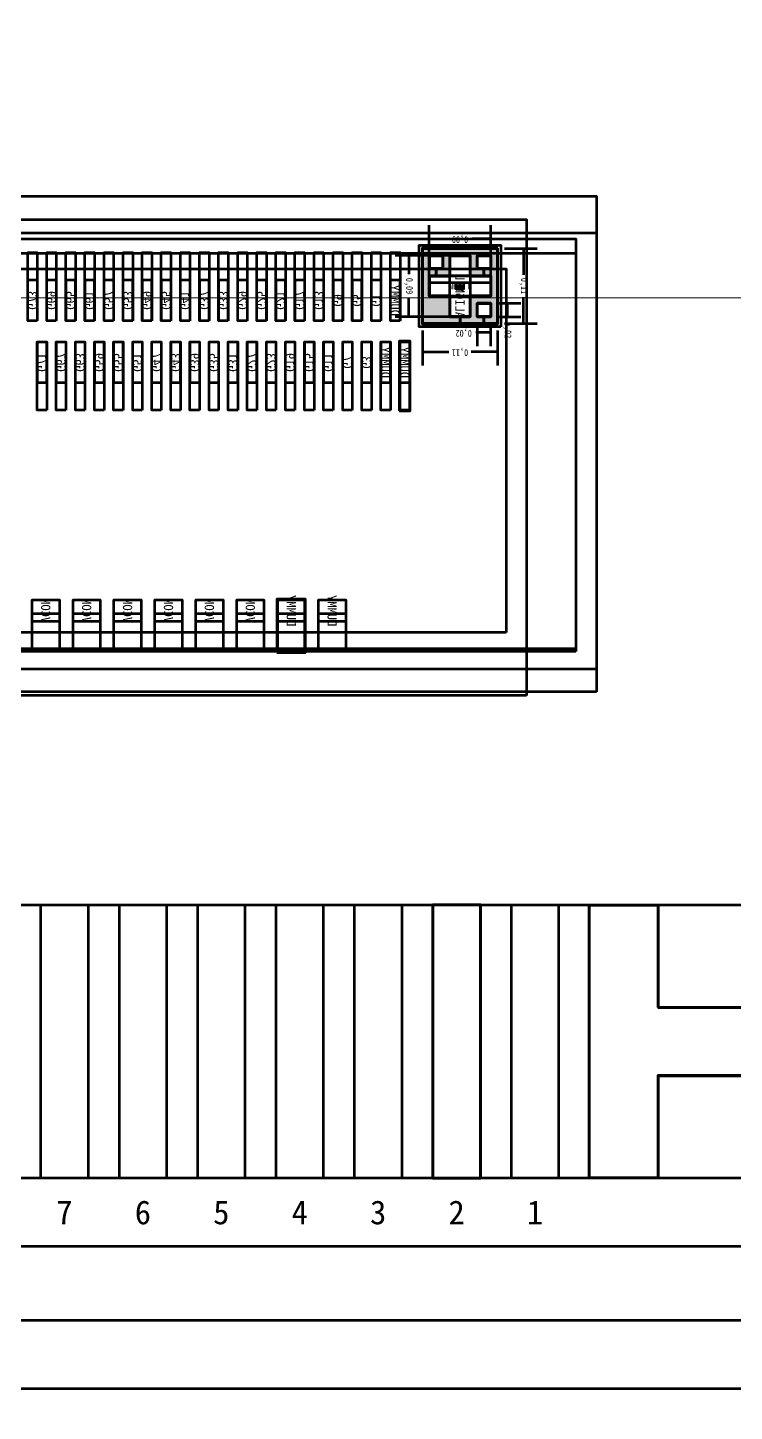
# Model space of a CAD drawing. Extents: x -128 to 4168, y -1774 to 38.
# Drawn here: x 2026.549 to 2027.585, y -869.643 to -867.614 of the extents above; entities that cross this region are included whole.
import ezdxf
from ezdxf.enums import TextEntityAlignment as Align

# ---------------------------------------------------------------- set-up
doc = ezdxf.new("R2010")
doc.units = 0
doc.header["$LTSCALE"] = 16.335
for name, color, linetype, lineweight in [('2ITO.drawing', 4, 'Continuous', 100), ('dim', 3, 'Continuous', 13), ('GATE.drawing', 3, 'Continuous', 100), ('L122.drawing', 7, 'Continuous', 100), ('LCD', 4, 'Continuous', 9), ('OBJ-DIM', 2, 'Continuous', 15), ('TFT_line.drawing', 3, 'Continuous', 100)]:
    doc.layers.add(name, color=color, linetype=linetype, lineweight=lineweight)
doc.layers.add('DIM（标注）', color=3, linetype='Continuous')
doc.layers.add('LCD-FPC', color=6, linetype='Continuous')
doc.styles.add('Arial', font='simhei.ttf')
doc.styles.get("Standard").update_dxf_attribs({"font": '', "width": 0.8})
doc.styles.add('宋体', font='')
doc.styles.get('Standard').set_extended_font_data('NSimSun')
doc.styles.get('宋体').set_extended_font_data('SimSun')
doc.dimstyles.new('IC_mark', dxfattribs={"dimtxt": 0.01, "dimasz": 0.002, "dimexe": 0.02, "dimexo": 0.01, "dimgap": 0.005, "dimtad": 0, "dimdec": 3, "dimtxsty": 'Standard', "dimcen": 1, "dimclrd": 6, "dimclre": 6, "dimclrt": 6, "dimadec": 0, "dimazin": 0, "dimtfac": 1, "dimtmove": 0, "dimatfit": 3, "dimfxl": 1, "dimarcsym": 0})
doc.dimstyles.new('标注模版', dxfattribs={"dimtxt": 1.5, "dimasz": 2, "dimexe": 0.5, "dimexo": 0.5, "dimgap": 0.2, "dimtad": 1, "dimzin": 1, "dimdsep": 46, "dimtxsty": 'Arial', "dimcen": 1, "dimclrd": 3, "dimclre": 3, "dimclrt": 3, "dimadec": 0, "dimazin": 0, "dimtp": 1.2, "dimtm": 1.2, "dimtfac": 1, "dimtmove": 0, "dimatfit": 3, "dimfxl": 1, "dimtolj": 1, "dimarcsym": 0})

# ---------------------------------------------------------------- blocks, each defined once
blk = doc.blocks.new('fpc_mark')
at = {"layer": 'GATE.drawing', "color": 3, "linetype": 'Continuous', "lineweight": 100}
blk.add_lwpolyline([(0.34035, 0.25135), (0.00035, 0.25135), (0.00035, 0.15035), (0.34035, 0.15035), (0.34035, 0.00035), (0.44135, 0.00035), (0.44135, 0.40135), (0.34035, 0.40135)], close=True, dxfattribs=at)
at = {"layer": 'TFT_line.drawing', "color": 3, "linetype": 'Continuous', "lineweight": 100}
blk.add_lwpolyline([(0.34085, 0.25085), (0.00085, 0.25085), (0.00085, 0.15085), (0.34085, 0.15085), (0.34085, 0.00085), (0.44085, 0.00085), (0.44085, 0.40085), (0.34085, 0.40085)], close=True, dxfattribs=at)
blk = doc.blocks.new('fpc_pad')
at = {"layer": 'TFT_line.drawing', "color": 3, "linetype": 'Continuous', "lineweight": 100}
blk.add_lwpolyline([(-0.035, -0.2), (0.035, -0.2), (0.035, 0.2), (-0.035, 0.2)], close=True, dxfattribs=at)
blk = doc.blocks.new('fpc')
at = {"layer": '2ITO.drawing', "color": 4, "linetype": 'Continuous', "lineweight": 100}
blk.add_lwpolyline([(15.5495, -0.2005), (15.6205, -0.2005), (15.6205, 0.2005), (15.5495, 0.2005)], close=True, dxfattribs=at)
at = {"layer": 'TFT_line.drawing', "color": 3, "linetype": 'Continuous', "lineweight": 100}
for points in [[(0, -0.2), (16.22, -0.2), (16.22, 0.2), (0, 0.2)], [(15.55, -0.2), (15.62, -0.2), (15.62, 0.2), (15.55, 0.2)]]:
    blk.add_lwpolyline(points, close=True, dxfattribs=at)
at = {"color": 1, "linetype": 'Continuous', "lineweight": 100, "row_count": 1, "column_count": 129, "row_spacing": 0.9009999999999999, "column_spacing": 0.115}
blk.add_blockref('fpc_pad', (0.75, 0), dxfattribs=at)
at = {"color": 1, "linetype": 'Continuous', "lineweight": 100}
blk.add_blockref('fpc_pad', (15.7, 0), dxfattribs=at)
at = {"color": 1, "linetype": 'Continuous', "lineweight": 100, "xscale": -1}
blk.add_blockref('fpc_mark', (16.22085, -0.20085), dxfattribs=at)
at = {"layer": 'L122.drawing', "color": 7, "linetype": 'Continuous', "lineweight": 100}
for s, p in [('7', (15.01, -0.2505)), ('6', (15.125, -0.2505)), ('5', (15.24, -0.2505)), ('4', (15.355, -0.2505)), ('3', (15.47, -0.2505)), ('2', (15.585, -0.2505)), ('1', (15.7, -0.2505))]:
    blk.add_text(s, height=0.035, dxfattribs=at).set_placement(p, align=Align.MIDDLE_CENTER)
blk = doc.blocks.new('ic_ST7789V2')
at = {"layer": 'L122.drawing', "color": 7, "linetype": 'Continuous', "lineweight": 100}
for points in [[(-7.5775, -0.349), (7.5775, -0.349), (7.5775, 0.349), (-7.5775, 0.349)], [(-7.535, 0.19658), (-7.425, 0.19658), (-7.425, 0.30658), (-7.535, 0.30658)], [(-7.525, 0.27658), (-7.505, 0.27658), (-7.505, 0.29658), (-7.525, 0.29658)], [(-7.495, 0.20658), (-7.495, 0.23658), (-7.525, 0.23658), (-7.525, 0.26658), (-7.495, 0.26658), (-7.495, 0.29658), (-7.465, 0.29658), (-7.465, 0.26658), (-7.435, 0.26658), (-7.435, 0.23658), (-7.465, 0.23658), (-7.465, 0.20658)], [(-7.392, 0.20058), (-7.378, 0.20058), (-7.378, 0.30058), (-7.392, 0.30058)], [(-7.364, 0.20058), (-7.35, 0.20058), (-7.35, 0.30058), (-7.364, 0.30058)], [(-7.336, 0.20058), (-7.322, 0.20058), (-7.322, 0.30058), (-7.336, 0.30058)], [(-7.308, 0.20058), (-7.294, 0.20058), (-7.294, 0.30058), (-7.308, 0.30058)], [(-7.28, 0.20058), (-7.266, 0.20058), (-7.266, 0.30058), (-7.28, 0.30058)], [(-7.252, 0.20058), (-7.238, 0.20058), (-7.238, 0.30058), (-7.252, 0.30058)], [(-7.224, 0.20058), (-7.21, 0.20058), (-7.21, 0.30058), (-7.224, 0.30058)], [(-7.196, 0.20058), (-7.182, 0.20058), (-7.182, 0.30058), (-7.196, 0.30058)], [(-7.168, 0.20058), (-7.154, 0.20058), (-7.154, 0.30058), (-7.168, 0.30058)], [(-7.14, 0.20058), (-7.126, 0.20058), (-7.126, 0.30058), (-7.14, 0.30058)], [(-7.112, 0.20058), (-7.098, 0.20058), (-7.098, 0.30058), (-7.112, 0.30058)], [(-7.084, 0.20058), (-7.07, 0.20058), (-7.07, 0.30058), (-7.084, 0.30058)], [(-7.056, 0.20058), (-7.042, 0.20058), (-7.042, 0.30058), (-7.056, 0.30058)], [(-7.028, 0.20058), (-7.014, 0.20058), (-7.014, 0.30058), (-7.028, 0.30058)], [(-7, 0.20058), (-6.986, 0.20058), (-6.986, 0.30058), (-7, 0.30058)], [(-6.972, 0.20058), (-6.958, 0.20058), (-6.958, 0.30058), (-6.972, 0.30058)], [(-6.944, 0.20058), (-6.93, 0.20058), (-6.93, 0.30058), (-6.944, 0.30058)], [(-6.916, 0.20058), (-6.902, 0.20058), (-6.902, 0.30058), (-6.916, 0.30058)], [(-6.888, 0.20058), (-6.874, 0.20058), (-6.874, 0.30058), (-6.888, 0.30058)], [(-6.86, 0.20058), (-6.846, 0.20058), (-6.846, 0.30058), (-6.86, 0.30058)], [(-7.406, 0.06958), (-7.392, 0.06958), (-7.392, 0.16958), (-7.406, 0.16958)], [(-7.378, 0.06958), (-7.364, 0.06958), (-7.364, 0.16958), (-7.378, 0.16958)], [(-7.35, 0.06958), (-7.336, 0.06958), (-7.336, 0.16958), (-7.35, 0.16958)], [(-7.322, 0.06958), (-7.308, 0.06958), (-7.308, 0.16958), (-7.322, 0.16958)], [(-7.294, 0.06958), (-7.28, 0.06958), (-7.28, 0.16958), (-7.294, 0.16958)], [(-7.266, 0.06958), (-7.252, 0.06958), (-7.252, 0.16958), (-7.266, 0.16958)], [(-7.238, 0.06958), (-7.224, 0.06958), (-7.224, 0.16958), (-7.238, 0.16958)], [(-7.21, 0.06958), (-7.196, 0.06958), (-7.196, 0.16958), (-7.21, 0.16958)], [(-7.182, 0.06958), (-7.168, 0.06958), (-7.168, 0.16958), (-7.182, 0.16958)], [(-7.154, 0.06958), (-7.14, 0.06958), (-7.14, 0.16958), (-7.154, 0.16958)], [(-7.126, 0.06958), (-7.112, 0.06958), (-7.112, 0.16958), (-7.126, 0.16958)], [(-7.098, 0.06958), (-7.084, 0.06958), (-7.084, 0.16958), (-7.098, 0.16958)], [(-7.07, 0.06958), (-7.056, 0.06958), (-7.056, 0.16958), (-7.07, 0.16958)], [(-7.042, 0.06958), (-7.028, 0.06958), (-7.028, 0.16958), (-7.042, 0.16958)], [(-7.014, 0.06958), (-7, 0.06958), (-7, 0.16958), (-7.014, 0.16958)], [(-6.986, 0.06958), (-6.972, 0.06958), (-6.972, 0.16958), (-6.986, 0.16958)], [(-6.958, 0.06958), (-6.944, 0.06958), (-6.944, 0.16958), (-6.958, 0.16958)], [(-6.93, 0.06958), (-6.916, 0.06958), (-6.916, 0.16958), (-6.93, 0.16958)], [(-6.902, 0.06958), (-6.888, 0.06958), (-6.888, 0.16958), (-6.902, 0.16958)], [(-6.874, 0.06958), (-6.86, 0.06958), (-6.86, 0.16958), (-6.874, 0.16958)], [(-7.3125, -0.28462), (-7.2725, -0.28462), (-7.2725, -0.22862), (-7.3125, -0.22862)], [(-7.2525, -0.28462), (-7.2125, -0.28462), (-7.2125, -0.22862), (-7.2525, -0.22862)], [(-7.1925, -0.28462), (-7.1525, -0.28462), (-7.1525, -0.22862), (-7.1925, -0.22862)], [(-7.1325, -0.28462), (-7.0925, -0.28462), (-7.0925, -0.22862), (-7.1325, -0.22862)], [(-7.0725, -0.28462), (-7.0325, -0.28462), (-7.0325, -0.22862), (-7.0725, -0.22862)], [(-7.0125, -0.28462), (-6.9725, -0.28462), (-6.9725, -0.22862), (-7.0125, -0.22862)], [(-6.9525, -0.28462), (-6.9125, -0.28462), (-6.9125, -0.22862), (-6.9525, -0.22862)], [(-6.8925, -0.28462), (-6.8525, -0.28462), (-6.8525, -0.22862), (-6.8925, -0.22862)]]:
    blk.add_lwpolyline(points, close=True, dxfattribs=at)
blk = doc.blocks.new('OLB_GU')
at = {"layer": 'TFT_line.drawing', "color": 3, "linetype": 'Continuous', "lineweight": 100}
blk.add_lwpolyline([(-0.00675, -0.03), (0.00675, -0.03), (0.00675, 0.03), (-0.00675, 0.03)], close=True, dxfattribs=at)
blk = doc.blocks.new('OLB_GB')
at = {"layer": 'TFT_line.drawing', "color": 3, "linetype": 'Continuous', "lineweight": 100}
blk.add_lwpolyline([(-0.00675, -0.03), (0.00675, -0.03), (0.00675, 0.03), (-0.00675, 0.03)], close=True, dxfattribs=at)
blk = doc.blocks.new('alignn_L')
at = {"layer": 'TFT_line.drawing', "color": 3, "linetype": 'Continuous', "lineweight": 100}
for points in [[(0.045, 0.0199), (0.045, 0), (0.015, 0), (0.015, -0.03), (-0.015, -0.03), (-0.015, 0), (-0.045, 0), (-0.045, 0.0199)], [(-0.045, -0.03), (-0.025, -0.03), (-0.025, -0.01), (-0.045, -0.01)]]:
    blk.add_lwpolyline(points, close=True, dxfattribs=at)
blk = doc.blocks.new('ilb')
at = {"layer": 'TFT_line.drawing', "color": 3, "linetype": 'Continuous', "lineweight": 100}
blk.add_lwpolyline([(-0.02, -0.0159), (0.02, -0.0159), (0.02, 0.0159), (-0.02, 0.0159)], close=True, dxfattribs=at)
blk = doc.blocks.new('ic_ST7789V3')
at = {"layer": 'TFT_line.drawing', "color": 3, "linetype": 'Continuous', "lineweight": 100}
blk.add_lwpolyline([(-7.5475, -0.2665), (7.5475, -0.2665), (7.5475, 0.2665), (-7.5475, 0.2665)], close=True, dxfattribs=at)
at = {"color": 1, "linetype": 'Continuous', "lineweight": 100}
for name, p in [('alignn_L', (-7.48, 0.2265)), ('OLB_GU', (-7.385, 0.2205)), ('OLB_GU', (-7.357, 0.2205)), ('OLB_GU', (-7.329, 0.2205)), ('OLB_GU', (-7.301, 0.2205)), ('OLB_GU', (-7.273, 0.2205)), ('OLB_GU', (-7.245, 0.2205)), ('OLB_GU', (-7.217, 0.2205)), ('OLB_GU', (-7.189, 0.2205)), ('OLB_GU', (-7.161, 0.2205)), ('OLB_GU', (-7.133, 0.2205)), ('OLB_GU', (-7.105, 0.2205)), ('OLB_GU', (-7.077, 0.2205)), ('OLB_GU', (-7.049, 0.2205)), ('OLB_GU', (-7.021, 0.2205)), ('OLB_GU', (-6.993, 0.2205)), ('OLB_GU', (-6.965, 0.2205)), ('OLB_GU', (-6.937, 0.2205)), ('OLB_GU', (-6.909, 0.2205)), ('OLB_GU', (-6.881, 0.2205)), ('OLB_GU', (-6.853, 0.2205)), ('OLB_GB', (-7.399, 0.1295)), ('OLB_GB', (-7.371, 0.1295)), ('OLB_GB', (-7.343, 0.1295)), ('OLB_GB', (-7.315, 0.1295)), ('OLB_GB', (-7.287, 0.1295)), ('OLB_GB', (-7.259, 0.1295)), ('OLB_GB', (-7.231, 0.1295)), ('OLB_GB', (-7.203, 0.1295)), ('OLB_GB', (-7.175, 0.1295)), ('OLB_GB', (-7.147, 0.1295)), ('OLB_GB', (-7.119, 0.1295)), ('OLB_GB', (-7.091, 0.1295)), ('OLB_GB', (-7.063, 0.1295)), ('OLB_GB', (-7.035, 0.1295)), ('OLB_GB', (-7.007, 0.1295)), ('OLB_GB', (-6.979, 0.1295)), ('OLB_GB', (-6.951, 0.1295)), ('OLB_GB', (-6.923, 0.1295)), ('OLB_GB', (-6.895, 0.1295)), ('OLB_GB', (-6.867, 0.1295)), ('ilb', (-7.2925, -0.2346)), ('ilb', (-7.2325, -0.2346)), ('ilb', (-7.1725, -0.2346)), ('ilb', (-7.1125, -0.2346)), ('ilb', (-7.0525, -0.2346)), ('ilb', (-6.9925, -0.2346)), ('ilb', (-6.9325, -0.2346)), ('ilb', (-6.8725, -0.2346))]:
    blk.add_blockref(name, p, dxfattribs=at)
at = {"layer": 'TFT_line.drawing', "color": 3, "linetype": 'Continuous', "lineweight": 100}
for s, p in [('ALIGN_L', (-7.48, 0.2265)), ('DUMMY', (-7.385, 0.2205)), ('G1', (-7.357, 0.2205)), ('G5', (-7.329, 0.2205)), ('G9', (-7.301, 0.2205)), ('G13', (-7.273, 0.2205)), ('G17', (-7.245, 0.2205)), ('G21', (-7.217, 0.2205)), ('G25', (-7.189, 0.2205)), ('G29', (-7.161, 0.2205)), ('G33', (-7.133, 0.2205)), ('G37', (-7.105, 0.2205)), ('G41', (-7.077, 0.2205)), ('G45', (-7.049, 0.2205)), ('G49', (-7.021, 0.2205)), ('G53', (-6.993, 0.2205)), ('G57', (-6.965, 0.2205)), ('G61', (-6.937, 0.2205)), ('G65', (-6.909, 0.2205)), ('G69', (-6.881, 0.2205)), ('G73', (-6.853, 0.2205)), ('DUMMY', (-7.399, 0.1295)), ('DUMMY', (-7.371, 0.1295)), ('G11', (-7.287, 0.1295)), ('G15', (-7.259, 0.1295)), ('G19', (-7.231, 0.1295)), ('G23', (-7.203, 0.1295)), ('G27', (-7.175, 0.1295)), ('G31', (-7.147, 0.1295)), ('G35', (-7.119, 0.1295)), ('G39', (-7.091, 0.1295)), ('G43', (-7.063, 0.1295)), ('G47', (-7.035, 0.1295)), ('G51', (-7.007, 0.1295)), ('G55', (-6.979, 0.1295)), ('G59', (-6.951, 0.1295)), ('G63', (-6.923, 0.1295)), ('G67', (-6.895, 0.1295)), ('G71', (-6.867, 0.1295)), ('G3', (-7.343, 0.1295)), ('G7', (-7.315, 0.1295)), ('DUMMY', (-7.2925, -0.2346)), ('DUMMY', (-7.2325, -0.2346)), ('VCOM', (-7.1725, -0.2346)), ('VCOM', (-7.1125, -0.2346)), ('VCOM', (-7.0525, -0.2346)), ('VCOM', (-6.9925, -0.2346)), ('VCOM', (-6.9325, -0.2346)), ('VCOM', (-6.8725, -0.2346))]:
    blk.add_text(s, height=0.0135, rotation=90, dxfattribs=at).set_placement(p, align=Align.MIDDLE_CENTER)
blk = doc.blocks.new('align_L')
at = {"layer": 'L122.drawing', "color": 7, "linetype": 'Continuous', "lineweight": 100}
for points in [[(-0.06, -0.06), (0.06, -0.06), (0.06, 0.06), (-0.06, 0.06)], [(-0.045, 0.025), (-0.025, 0.025), (-0.025, 0.045), (-0.045, 0.045)], [(-0.015, -0.045), (-0.015, -0.015), (-0.045, -0.015), (-0.045, 0.015), (-0.015, 0.015), (-0.015, 0.045), (0.015, 0.045), (0.015, 0.015), (0.045, 0.015), (0.045, -0.015), (0.015, -0.015), (0.015, -0.045)], [(-0.005, 0), (0, 0), (0, 0.005), (-0.005, 0.005)], [(-0.005, -0.005), (0, -0.005), (0, 0), (-0.005, 0)], [(0, 0), (0.005, 0), (0.005, 0.005), (0, 0.005)], [(0, -0.005), (0.005, -0.005), (0.005, 0), (0, 0)]]:
    blk.add_lwpolyline(points, close=True, dxfattribs=at)
blk = doc.blocks.new('ic_JD9851')
at = {"layer": 'L122.drawing', "color": 7, "linetype": 'Continuous', "lineweight": 100}
blk.add_lwpolyline([(-7.68, -0.3635), (7.68, -0.3635), (7.68, 0.3635), (-7.68, 0.3635)], close=True, dxfattribs=at)
at = {"color": 1, "linetype": 'Continuous', "lineweight": 100}
blk.add_blockref('align_L', (-7.48, 0.23158), dxfattribs=at)
blk = doc.blocks.new('ic_NV3030B1N')
at = {"layer": 'L122.drawing', "color": 7, "linetype": 'Continuous', "lineweight": 100}
for points in [[(-7.65, -0.3025), (7.65, -0.3025), (7.65, 0.3025), (-7.65, 0.3025)], [(-7.535, 0.1785), (-7.425, 0.1785), (-7.425, 0.2885), (-7.535, 0.2885)], [(-7.535, 0.1785), (-7.425, 0.1785), (-7.425, 0.2885), (-7.535, 0.2885)], [(-7.495, 0.1885), (-7.495, 0.2185), (-7.525, 0.2185), (-7.525, 0.2485), (-7.495, 0.2485), (-7.495, 0.2785), (-7.465, 0.2785), (-7.465, 0.2485), (-7.435, 0.2485), (-7.435, 0.2185), (-7.465, 0.2185), (-7.465, 0.1885)], [(-7.495, 0.1885), (-7.495, 0.2185), (-7.525, 0.2185), (-7.525, 0.2485), (-7.495, 0.2485), (-7.495, 0.2785), (-7.465, 0.2785), (-7.465, 0.2485), (-7.435, 0.2485), (-7.435, 0.2185), (-7.465, 0.2185), (-7.465, 0.1885)], [(-7.495, 0.1885), (-7.495, 0.2185), (-7.525, 0.2185), (-7.525, 0.2485), (-7.495, 0.2485), (-7.495, 0.2785), (-7.465, 0.2785), (-7.465, 0.2485), (-7.435, 0.2485), (-7.435, 0.2185), (-7.465, 0.2185), (-7.465, 0.1885)], [(-7.495, 0.1885), (-7.465, 0.1885), (-7.465, 0.2785), (-7.495, 0.2785)], [(-7.455, 0.2585), (-7.435, 0.2585), (-7.435, 0.2785), (-7.455, 0.2785)], [(-7.455, 0.2585), (-7.435, 0.2585), (-7.435, 0.2785), (-7.455, 0.2785)], [(-7.455, 0.2585), (-7.435, 0.2585), (-7.435, 0.2785), (-7.455, 0.2785)], [(-7.525, 0.2185), (-7.435, 0.2185), (-7.435, 0.2485), (-7.525, 0.2485)]]:
    blk.add_lwpolyline(points, close=True, dxfattribs=at)
blk = doc.blocks.new('ic_GC9307N')
at = {"layer": 'L122.drawing', "color": 7, "linetype": 'Continuous', "lineweight": 100}
for points in [[(-7.68, -0.32), (7.68, -0.32), (7.68, 0.32), (-7.68, 0.32)], [(-7.495, 0.197), (-7.495, 0.227), (-7.525, 0.227), (-7.525, 0.257), (-7.435, 0.257), (-7.435, 0.227), (-7.465, 0.227), (-7.465, 0.197)]]:
    blk.add_lwpolyline(points, close=True, dxfattribs=at)
blk.add_text('MRK_L', height=0.01, rotation=180, dxfattribs=at).set_placement((-7.48, 0.242), align=Align.MIDDLE_CENTER)
blk = doc.blocks.new('*D804')
at = {"color": 6, "linetype": 'Continuous', "lineweight": -2}
for p, q in [((0.011, 0.1105), (0.011, 0.1438)), ((0.0305, 0.1105), (0.0305, 0.1438)), ((0.013, 0.1238), (0.0285, 0.1238)), ((0.0305, 0.1238), (0.0325, 0.1238))]:
    blk.add_line(p, q, dxfattribs=at)
at = {"color": 3, "lineweight": -2}
for p, q in [((2146.1196, -900.7738), (2146.1196, -905.2218)), ((2155.6196, -900.7738), (2155.6196, -905.2218)), ((2147.3196, -904.7218), (2148.8846, -904.7218)), ((2154.4196, -904.7218), (2152.8546, -904.7218))]:
    blk.add_line(p, q, dxfattribs=at)
at = {"color": 6, "linetype": 'Continuous'}
for points in [[(0.013, 0.1242), (0.013, 0.1235), (0.011, 0.1238)], [(0.0285, 0.1235), (0.0285, 0.1242), (0.0305, 0.1238)]]:
    blk.add_solid(points, dxfattribs=at)
at = {"color": 3}
for points in [[(2147.3196, -904.5218), (2147.3196, -904.9218), (2146.1196, -904.7218)], [(2154.4196, -904.5218), (2154.4196, -904.9218), (2155.6196, -904.7218)]]:
    blk.add_solid(points, dxfattribs=at)
at = {"layer": 'Defpoints', "color": 0, "linetype": 'Continuous'}
for p in [(0.0305, 0.1238), (0.011, 0.1005), (0.0305, 0.1005)]:
    blk.add_point(p, dxfattribs=at)
at = {"layer": 'Defpoints', "color": 0}
for p in [(2146.1196, -900.2738), (2155.6196, -900.2738), (2155.6196, -904.7218)]:
    blk.add_point(p, dxfattribs=at)
at = {"color": 6, "linetype": 'Continuous', "insert": (0.0501, 0.1238), "char_height": 0.01, "attachment_point": 5}
blk.add_mtext('0,02', dxfattribs=at)
at = {"color": 3, "insert": (2150.8696, -904.7218), "char_height": 1.8, "attachment_point": 5, "style": '宋体'}
blk.add_mtext('\\A1;9.5', dxfattribs=at)
blk = doc.blocks.new('*D805')
at = {"color": 6, "linetype": 'Continuous', "lineweight": -2}
for p, q in [((-0.0137, 0.1005), (-0.0137, 0.1025)), ((0.0005, 0.1005), (-0.0337, 0.1005)), ((-0.0137, 0.0825), (-0.0137, 0.0985)), ((0.0005, 0.0805), (-0.0337, 0.0805))]:
    blk.add_line(p, q, dxfattribs=at)
at = {"color": 6, "linetype": 'Continuous'}
for points in [[(-0.0133, 0.0985), (-0.014, 0.0985), (-0.0137, 0.1005)], [(-0.014, 0.0825), (-0.0133, 0.0825), (-0.0137, 0.0805)]]:
    blk.add_solid(points, dxfattribs=at)
at = {"layer": 'Defpoints', "color": 0, "linetype": 'Continuous'}
for p in [(-0.0137, 0.1005), (0.0105, 0.1005), (0.0105, 0.0805)]:
    blk.add_point(p, dxfattribs=at)
at = {"layer": 'Defpoints', "color": 0}
for p in [(2022.9886, -877.7825), (2028.6722, -900.5738), (2045.9662, -900.5738)]:
    blk.add_point(p, dxfattribs=at)
at = {"layer": 'LCD-FPC', "color": 0}
for p, q in [((2023.5886, -877.7825), (2029.2722, -877.7825)), ((2028.6722, -878.9825), (2028.6722, -899.3738)), ((2045.3662, -900.5738), (2028.0722, -900.5738))]:
    blk.add_line(p, q, dxfattribs=at)
for points in [[(2028.4722, -878.9825), (2028.8722, -878.9825), (2028.6722, -877.7825)], [(2028.4722, -899.3738), (2028.8722, -899.3738), (2028.6722, -900.5738)]]:
    blk.add_solid(points, dxfattribs=at)
at = {"color": 6, "linetype": 'Continuous', "insert": (-0.0137, 0.1201), "char_height": 0.01, "attachment_point": 5, "rotation": 90}
blk.add_mtext('0,02', dxfattribs=at)
at = {"layer": 'LCD-FPC', "color": 0, "insert": (2027.2722, -889.1781), "char_height": 1.6, "attachment_point": 5, "rotation": 90}
blk.add_mtext('\\A1;22.79', dxfattribs=at)
blk = doc.blocks.new('*D806')
at = {"color": 6, "linetype": 'Continuous', "lineweight": -2}
for p, q in [((0.0655, 0.1005), (0.1508, 0.1005)), ((0.1308, 0.0985), (0.1308, 0.0731)), ((0.1308, 0.0125), (0.1308, 0.0379)), ((0.0655, 0.0105), (0.1508, 0.0105))]:
    blk.add_line(p, q, dxfattribs=at)
at = {"color": 6, "linetype": 'Continuous'}
for points in [[(0.1311, 0.0985), (0.1305, 0.0985), (0.1308, 0.1005)], [(0.1305, 0.0125), (0.1311, 0.0125), (0.1308, 0.0105)]]:
    blk.add_solid(points, dxfattribs=at)
at = {"layer": 'Defpoints', "color": 0, "linetype": 'Continuous'}
for p in [(0.0555, 0.1005), (0.0555, 0.0105), (0.1308, 0.0105)]:
    blk.add_point(p, dxfattribs=at)
at = {"layer": 'Defpoints', "color": 0}
for p in [(2050.2662, -894.8571), (2049.7662, -897.5737), (2050.2662, -897.5737)]:
    blk.add_point(p, dxfattribs=at)
at = {"layer": 'LCD-FPC', "color": 0}
for p, q in [((2049.7662, -896.9737), (2049.7662, -894.2571)), ((2050.2662, -896.9737), (2050.2662, -894.2571)), ((2048.5662, -894.8571), (2047.3662, -894.8571)), ((2049.7662, -894.8571), (2050.2662, -894.8571)), ((2051.4662, -894.8571), (2056.3977, -894.8571))]:
    blk.add_line(p, q, dxfattribs=at)
for points in [[(2048.5662, -894.6571), (2048.5662, -895.0571), (2049.7662, -894.8571)], [(2051.4662, -894.6571), (2051.4662, -895.0571), (2050.2662, -894.8571)]]:
    blk.add_solid(points, dxfattribs=at)
at = {"color": 6, "linetype": 'Continuous', "insert": (0.1308, 0.0555), "char_height": 0.01, "attachment_point": 5, "rotation": 90}
blk.add_mtext('0,09', dxfattribs=at)
at = {"layer": 'LCD-FPC', "color": 0, "insert": (2054.5319, -893.4571), "char_height": 1.6, "attachment_point": 5}
blk.add_mtext('\\A1;0.5', dxfattribs=at)
blk = doc.blocks.new('*D807')
at = {"color": 6, "linetype": 'Continuous', "lineweight": -2}
for p, q in [((0.0105, 0.0455), (0.0105, -0.0336)), ((0.1005, 0.0455), (0.1005, -0.0336)), ((0.0125, -0.0136), (0.0379, -0.0136)), ((0.0985, -0.0136), (0.0731, -0.0136))]:
    blk.add_line(p, q, dxfattribs=at)
at = {"color": 6, "linetype": 'Continuous'}
for points in [[(0.0125, -0.0133), (0.0125, -0.0139), (0.0105, -0.0136)], [(0.0985, -0.0139), (0.0985, -0.0133), (0.1005, -0.0136)]]:
    blk.add_solid(points, dxfattribs=at)
at = {"layer": 'Defpoints', "color": 0, "linetype": 'Continuous'}
for p in [(0.0105, 0.0555), (0.1005, 0.0555), (0.1005, -0.0136)]:
    blk.add_point(p, dxfattribs=at)
at = {"layer": 'Defpoints', "color": 0}
for p in [(2054.7662, -897.5737), (2054.7662, -900.5738), (2059.9636, -900.5738)]:
    blk.add_point(p, dxfattribs=at)
at = {"layer": 'LCD-FPC', "color": 0}
for p, q in [((2059.9636, -896.3737), (2059.9636, -895.1737)), ((2055.3662, -897.5737), (2060.5636, -897.5737)), ((2059.9636, -897.5737), (2059.9636, -900.5738)), ((2055.3662, -900.5738), (2060.5636, -900.5738)), ((2059.9636, -901.7738), (2059.9636, -902.9738))]:
    blk.add_line(p, q, dxfattribs=at)
for points in [[(2059.7636, -896.3737), (2060.1636, -896.3737), (2059.9636, -897.5737)], [(2059.7636, -901.7738), (2060.1636, -901.7738), (2059.9636, -900.5738)]]:
    blk.add_solid(points, dxfattribs=at)
at = {"color": 6, "linetype": 'Continuous', "insert": (0.0555, -0.0136), "char_height": 0.01, "attachment_point": 5}
blk.add_mtext('0,09', dxfattribs=at)
at = {"layer": 'LCD-FPC', "color": 0, "insert": (2058.5636, -899.0737), "char_height": 1.6, "attachment_point": 5, "rotation": 90}
blk.add_mtext('\\A1;3', dxfattribs=at)
blk = doc.blocks.new('*D808')
at = {"color": 6, "linetype": 'Continuous', "lineweight": -2}
for p, q in [((0.0005, 0.1205), (0.0005, 0.1721)), ((0.1105, 0.1205), (0.1105, 0.1721)), ((0.0025, 0.1521), (0.039, 0.1521)), ((0.1085, 0.1521), (0.072, 0.1521))]:
    blk.add_line(p, q, dxfattribs=at)
at = {"color": 6, "linetype": 'Continuous'}
for points in [[(0.0025, 0.1524), (0.0025, 0.1518), (0.0005, 0.1521)], [(0.1085, 0.1518), (0.1085, 0.1524), (0.1105, 0.1521)]]:
    blk.add_solid(points, dxfattribs=at)
at = {"layer": 'Defpoints', "color": 0, "linetype": 'Continuous'}
for p in [(0.1105, 0.1521), (0.0005, 0.1105), (0.1105, 0.1105)]:
    blk.add_point(p, dxfattribs=at)
at = {"layer": 'Defpoints', "color": 0}
for p in [(2033.0062, -870.283), (2045.7662, -889.1005), (2045.7662, -893.2073)]:
    blk.add_point(p, dxfattribs=at)
at = {"layer": 'LCD-FPC', "color": 0}
for p, q in [((2033.0062, -870.883), (2033.0062, -893.8073)), ((2045.7662, -889.7005), (2045.7662, -893.8073)), ((2034.2062, -893.2073), (2044.5662, -893.2073))]:
    blk.add_line(p, q, dxfattribs=at)
for points in [[(2034.2062, -893.0073), (2034.2062, -893.4073), (2033.0062, -893.2073)], [(2044.5662, -893.0073), (2044.5662, -893.4073), (2045.7662, -893.2073)]]:
    blk.add_solid(points, dxfattribs=at)
at = {"color": 6, "linetype": 'Continuous', "insert": (0.0555, 0.1521), "char_height": 0.01, "attachment_point": 5}
blk.add_mtext('0,11', dxfattribs=at)
at = {"layer": 'LCD-FPC', "color": 0, "insert": (2039.3862, -891.8073), "char_height": 1.6, "attachment_point": 5}
blk.add_mtext('\\A1;12.76', dxfattribs=at)
blk = doc.blocks.new('*D809')
at = {"color": 6, "linetype": 'Continuous', "lineweight": -2}
for p, q in [((-0.0095, 0.1105), (-0.0577, 0.1105)), ((-0.0377, 0.1085), (-0.0377, 0.072)), ((-0.0377, 0.0025), (-0.0377, 0.039)), ((-0.0095, 0.0005), (-0.0577, 0.0005))]:
    blk.add_line(p, q, dxfattribs=at)
at = {"color": 6, "linetype": 'Continuous'}
for points in [[(-0.0374, 0.1085), (-0.0381, 0.1085), (-0.0377, 0.1105)], [(-0.0381, 0.0025), (-0.0374, 0.0025), (-0.0377, 0.0005)]]:
    blk.add_solid(points, dxfattribs=at)
at = {"layer": 'Defpoints', "color": 0, "linetype": 'Continuous'}
for p in [(0.0005, 0.1105), (-0.0377, 0.0005), (0.0005, 0.0005)]:
    blk.add_point(p, dxfattribs=at)
at = {"color": 6, "linetype": 'Continuous', "insert": (-0.0377, 0.0555), "char_height": 0.01, "attachment_point": 5, "rotation": 90}
blk.add_mtext('0,11', dxfattribs=at)
blk = doc.blocks.new('ic_gc9306')
at = {"layer": 'L122.drawing', "color": 7, "linetype": 'Continuous', "lineweight": 100}
for points in [[(-7.65, -0.29), (7.65, -0.29), (7.65, 0.29), (-7.65, 0.29)], [(-7.495, 0.197), (-7.495, 0.227), (-7.525, 0.227), (-7.525, 0.257), (-7.435, 0.257), (-7.435, 0.227), (-7.465, 0.227), (-7.465, 0.197)], [(-7.525, 0.197), (-7.505, 0.197), (-7.505, 0.217), (-7.525, 0.217)]]:
    blk.add_lwpolyline(points, close=True, dxfattribs=at)
blk = doc.blocks.new('*D852')
at = {"layer": 'Defpoints', "color": 0}
for p in [(1892.5413, -527.6031), (1892.5413, -540.4156), (1890.9413, -540.4267), (2060.7807, -893.6777), (2061.0807, -893.6777), (2061.0807, -897.7905)]:
    blk.add_point(p, dxfattribs=at)
at = {"layer": 'dim', "color": 3, "lineweight": -2}
for p, q in [((1890.9413, -539.5167), (1890.9413, -525.8531)), ((1892.5413, -539.5056), (1892.5413, -525.8531)), ((1889.5413, -527.6031), (1888.1413, -527.6031)), ((1890.9413, -527.6031), (1892.5413, -527.6031)), ((1893.9413, -527.6031), (1908.808, -527.6031))]:
    blk.add_line(p, q, dxfattribs=at)
at = {"layer": 'dim', "color": 3}
for points in [[(1889.5413, -527.3698), (1889.5413, -527.8364), (1890.9413, -527.6031)], [(1893.9413, -527.3698), (1893.9413, -527.8364), (1892.5413, -527.6031)]]:
    blk.add_solid(points, dxfattribs=at)
at = {"layer": 'DIM（标注）', "color": 3, "lineweight": -2}
for p, q in [((2060.7807, -894.1777), (2060.7807, -898.2905)), ((2061.0807, -894.1777), (2061.0807, -898.2905)), ((2058.7807, -897.7905), (2056.7807, -897.7905)), ((2060.7807, -897.7905), (2061.0807, -897.7905)), ((2063.0807, -897.7905), (2082.5999, -897.7905))]:
    blk.add_line(p, q, dxfattribs=at)
at = {"layer": 'DIM（标注）', "color": 3}
for points in [[(2058.7807, -897.4571), (2058.7807, -898.1238), (2060.7807, -897.7905)], [(2063.0807, -897.4571), (2063.0807, -898.1238), (2061.0807, -897.7905)]]:
    blk.add_solid(points, dxfattribs=at)
at = {"layer": 'dim', "color": 3, "insert": (1902.0747, -526.5877), "char_height": 1.4, "attachment_point": 5, "style": 'Arial'}
blk.add_mtext('\\A1;CG 1.60±0.05', dxfattribs=at)
at = {"layer": 'DIM（标注）', "color": 3, "insert": (2073.8403, -896.8321), "char_height": 1.5, "attachment_point": 5, "style": 'Arial'}
blk.add_mtext('\\A1;FPC+PI=0.30{\\fArial|b0|i0|c134|p34;%%P}0.03', dxfattribs=at)
blk = doc.blocks.new('ic_mark_l')
at = {"linetype": 'Continuous'}
h = blk.add_hatch(color=3, dxfattribs=at)
h.dxf.hatch_style = 1
h.paths.add_polyline_path([(0, 0), (0.111, 0), (0.111, 0.111), (0.0555, 0.111), (0.0555, 0.1), (0.07, 0.1), (0.07, 0.07), (0.1, 0.07), (0.1, 0.041), (0.0905, 0.041), (0.0905, 0.03), (0.1, 0.03), (0.1, 0.011), (0.081, 0.011), (0.081, 0.03), (0.0905, 0.03), (0.0905, 0.041), (0.07, 0.041), (0.07, 0.011), (0.041, 0.011), (0.041, 0.041), (0.0205, 0.041), (0.0205, 0.03), (0.03, 0.03), (0.03, 0.011), (0.011, 0.011), (0.011, 0.03), (0.0205, 0.03), (0.0205, 0.041), (0.011, 0.041), (0.011, 0.07), (0.041, 0.07), (0.041, 0.1), (0.0555, 0.1), (0.0555, 0.111), (0.0205, 0.111), (0.0205, 0.1), (0.03, 0.1), (0.03, 0.081), (0.011, 0.081), (0.011, 0.1), (0.0205, 0.1), (0.0205, 0.111), (0, 0.111)])
at = {"layer": 'GATE.drawing', "color": 3, "linetype": 'Continuous', "lineweight": 100}
blk.add_lwpolyline([(0, 0), (0.111, 0), (0.111, 0.111), (0.0555, 0.111), (0.0555, 0.1), (0.07, 0.1), (0.07, 0.07), (0.1, 0.07), (0.1, 0.041), (0.0905, 0.041), (0.0905, 0.03), (0.1, 0.03), (0.1, 0.011), (0.081, 0.011), (0.081, 0.03), (0.0905, 0.03), (0.0905, 0.041), (0.07, 0.041), (0.07, 0.011), (0.041, 0.011), (0.041, 0.041), (0.0205, 0.041), (0.0205, 0.03), (0.03, 0.03), (0.03, 0.011), (0.011, 0.011), (0.011, 0.03), (0.0205, 0.03), (0.0205, 0.041), (0.011, 0.041), (0.011, 0.07), (0.041, 0.07), (0.041, 0.1), (0.0555, 0.1), (0.0555, 0.111), (0.0205, 0.111), (0.0205, 0.1), (0.03, 0.1), (0.03, 0.081), (0.011, 0.081), (0.011, 0.1), (0.0205, 0.1), (0.0205, 0.111), (0, 0.111)], close=True, dxfattribs=at)
at = {"layer": 'TFT_line.drawing', "color": 3, "linetype": 'Continuous', "lineweight": 100}
for points in [[(0.0005, 0.0005), (0.1105, 0.0005), (0.1105, 0.1105), (0.0005, 0.1105)], [(0.0105, 0.0805), (0.0305, 0.0805), (0.0305, 0.1005), (0.0105, 0.1005)], [(0.0405, 0.0105), (0.0405, 0.0405), (0.0105, 0.0405), (0.0105, 0.0705), (0.0405, 0.0705), (0.0405, 0.1005), (0.0705, 0.1005), (0.0705, 0.0705), (0.1005, 0.0705), (0.1005, 0.0405), (0.0705, 0.0405), (0.0705, 0.0105)], [(0.0105, 0.0105), (0.0305, 0.0105), (0.0305, 0.0305), (0.0105, 0.0305)], [(0.0805, 0.0105), (0.1005, 0.0105), (0.1005, 0.0305), (0.0805, 0.0305)]]:
    blk.add_lwpolyline(points, close=True, dxfattribs=at)
at = {"linetype": 'Continuous'}
for base, p1, p2, picture, middle in [((0.1105, 0.1521), (0.0005, 0.1105), (0.1105, 0.1105), '*D808', (0.0555, 0.1521)), ((0.0305, 0.1238330637), (0.011, 0.1005), (0.0305, 0.1005), '*D804', (0.0500790833, 0.1238330637)), ((0.1005, -0.0136), (0.0105, 0.0555), (0.1005, 0.0555), '*D807', (0.0555, -0.0136))]:
    dim = blk.add_linear_dim(base=base, p1=p1, p2=p2, dimstyle='IC_mark', dxfattribs=at)
    dim.commit()
    dim.dimension.update_dxf_attribs({"geometry": picture, "text_midpoint": middle})
for base, p1, p2, picture, middle in [((-0.0137, 0.1005), (0.0105, 0.0805), (0.0105, 0.1005), '*D805', (-0.0137, 0.1201)), ((-0.0377, 0.0005), (0.0005, 0.1105), (0.0005, 0.0005), '*D809', (-0.0377, 0.0555)), ((0.1308, 0.0105), (0.0555, 0.1005), (0.0555, 0.0105), '*D806', (0.1308, 0.0555))]:
    dim = blk.add_linear_dim(base=base, p1=p1, p2=p2, angle=90, dimstyle='IC_mark', dxfattribs=at)
    dim.commit()
    dim.dimension.update_dxf_attribs({"geometry": picture, "text_midpoint": middle})
blk = doc.blocks.new('ic_all')
at = {"layer": '2ITO.drawing', "color": 4, "linetype": 'Continuous', "lineweight": 100}
for points in [[(7.391, 0.0585), (7.407, 0.0585), (7.407, 0.1605), (7.391, 0.1605)], [(7.2115, -0.2957), (7.2535, -0.2957), (7.2535, -0.2177), (7.2115, -0.2177)]]:
    blk.add_lwpolyline(points, close=True, dxfattribs=at)
at = {"layer": 'TFT_line.drawing', "color": 3, "linetype": 'Continuous', "lineweight": 100}
blk.add_lwpolyline([(7.2125, -0.2947), (7.2525, -0.2947), (7.2525, -0.2187), (7.2125, -0.2187)], close=True, dxfattribs=at)
at = {"color": 1, "linetype": 'Continuous', "lineweight": 100, "rotation": 180}
blk.add_blockref('ic_mark_l', (7.5355, 0.297), dxfattribs=at)
at = {"color": 1, "linetype": 'Continuous', "lineweight": 100, "xscale": -1}
for name, p in [('ic_JD9851', (0, 0.00992)), ('ic_ST7789V2', (0, -0.01008)), ('ic_GC9307N', (0, -0.0005)), ('ic_NV3030B1N', (0, 0.008)), ('ic_gc9306', (0, -0.0005)), ('ic_ST7789V3', (0, 0))]:
    blk.add_blockref(name, p, dxfattribs=at)

msp = doc.modelspace()

# ---------------------------------------------------------------- linework, layer by layer
at = {"layer": 'LCD', "color": 30}
msp.add_lwpolyline([(2010.8479, -872.76, -0.414214), (2011.6479, -871.96), (2012.7482, -871.96, 0.414214), (2013.3482, -871.36), (2013.3482, -870.51, 0.414214), (2012.7482, -869.91), (2011.693, -869.91, -0.414214), (2011.493, -869.71), (2011.493, -868.9008), (2027.913, -868.9008), (2027.913, -869.71, -0.414214), (2027.713, -869.91), (2026.6488, -869.91, 0.414214), (2026.0488, -870.51), (2026.0488, -871.36, 0.414214), (2026.6488, -871.96), (2027.5581, -871.96, -0.414214), (2028.5581, -872.96), (2028.5581, -879.9179, -0.414214), (2027.5581, -880.9179), (2025.4485, -880.9179, 0.414214), (2024.4485, -881.9179), (2024.4485, -893.1911, -0.414214)], format="xyb", dxfattribs=at)
at = {"layer": 'OBJ-DIM'}
msp.add_line((2006.0351, -868.01), (2033.3619, -868.01), dxfattribs=at)
at = {"layer": 'OBJ-DIM', "linetype": 'Continuous', "lineweight": 100}
msp.add_lwpolyline([(2035.4585, -836.5761), (2035.4585, -863.412), (2035.4398, -863.8887), (2035.3835, -864.3643), (2035.29, -864.8341), (2035.16, -865.2951), (2034.9943, -865.7444), (2034.7937, -866.1794), (2034.5597, -866.5973), (2034.2936, -866.9956), (2033.9971, -867.3717), (2033.6719, -867.7235), (2033.3202, -868.0486), (2032.944, -868.3451), (2032.5458, -868.6112), (2032.1279, -868.8453), (2031.6929, -869.0458), (2031.2435, -869.2116), (2030.7825, -869.3416), (2030.3128, -869.435), (2029.8371, -869.4913), (2029.3605, -869.51), (2010.0365, -869.51)], dxfattribs=at)
at = {"layer": 'TFT_line.drawing', "color": 3, "linetype": 'Continuous', "lineweight": 100}
msp.add_lwpolyline([(2010.043, -869.4008), (2029.363, -869.4008), (2029.8337, -869.3823), (2030.3016, -869.3269), (2030.7637, -869.235), (2031.2171, -869.1071), (2031.6591, -868.9441), (2032.0869, -868.7468), (2032.498, -868.5166), (2032.8897, -868.2549), (2033.2597, -867.9632), (2033.6056, -867.6434), (2033.9254, -867.2975), (2034.2171, -866.9275), (2034.4788, -866.5358), (2034.709, -866.1247), (2034.9063, -865.6969), (2035.0693, -865.2549), (2035.1972, -864.8015), (2035.2891, -864.3394), (2035.3445, -863.8715), (2035.363, -863.4008), (2035.363, -836.5688)], dxfattribs=at)
at = {"layer": 'TFT_line.drawing', "color": 0, "linetype": 'Continuous', "lineweight": 100}
msp.add_lwpolyline([(2035.5585, -836.5741), (2035.5585, -863.414), (2035.5396, -863.8965), (2035.4823, -864.38), (2035.3874, -864.8574), (2035.2552, -865.326), (2035.0867, -865.7827), (2034.8829, -866.2249), (2034.645, -866.6496), (2034.3745, -867.0544), (2034.0732, -867.4367), (2033.7427, -867.7942), (2033.3852, -868.1247), (2033.0029, -868.4261), (2032.5981, -868.6965), (2032.1733, -868.9344), (2031.7312, -869.1382), (2031.2745, -869.3067), (2030.8059, -869.4389), (2030.3284, -869.5339), (2029.845, -869.5911), (2029.3624, -869.61), (2010.0346, -869.61)], dxfattribs=at)

# ---------------------------------------------------------------- block references
at = {"color": 1, "linetype": 'Continuous', "lineweight": 100}
for name, p in [('ic_all', (2019.703, -868.2343)), ('fpc', (2011.593, -869.1008))]:
    msp.add_blockref(name, p, dxfattribs=at)

# ---------------------------------------------------------------- dimensions: what is measured, and where the dimension line sits
at = {"layer": 'DIM（标注）', "color": 30}
dim = msp.add_linear_dim(base=(2061.0807, -897.7905), p1=(2060.7807, -893.6777), p2=(2061.0807, -893.6777), text='FPC+PI=<>{\\fArial|b0|i0|c134|p34;%%P}0.03', dimstyle='标注模版', dxfattribs=at)
dim.commit()
dim.dimension.update_dxf_attribs({"geometry": '*D852', "text_midpoint": (2073.8403, -896.8321)})

doc.saveas('drawing.dxf')
